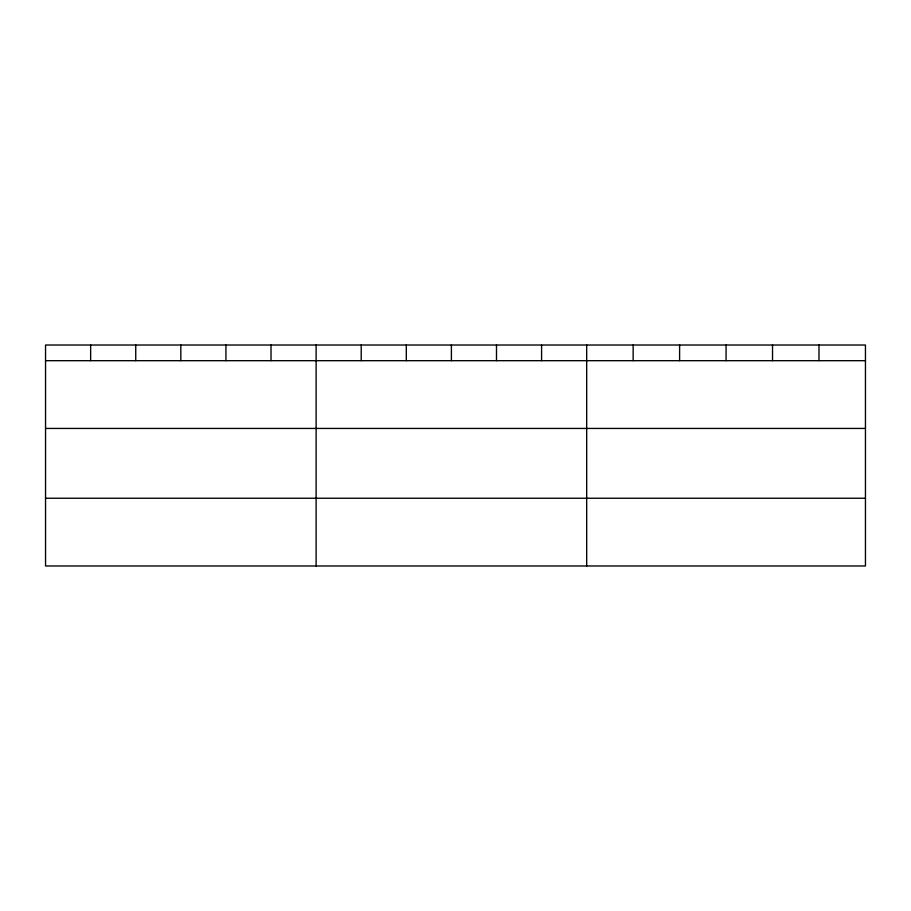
<?xml version="1.0" encoding="UTF-8"?>
<svg xmlns="http://www.w3.org/2000/svg" width="911" height="911" viewBox="0 0 911 911"><rect width="100%" height="100%" fill="white"/><g stroke="black" fill="none" stroke-linecap="round" stroke-linejoin="round"><path stroke-width="1.37" d="M865.45 428.432L865.45 345.018L45.55 345.018L45.55 565.982L865.45 565.982L865.45 428.432L45.55 428.432M45.55 360.688L865.45 360.688M45.55 498.237L865.45 498.237M818.989 345.018L818.989 360.688M772.528 345.018L772.528 360.688M726.067 345.018L726.067 360.688M679.606 345.018L679.606 360.688M633.145 345.018L633.145 360.688M586.684 345.018L586.684 565.982M541.59 345.018L541.59 360.688M496.495 345.018L496.495 360.688M451.4 345.018L451.4 360.688M406.306 345.018L406.306 360.688M361.211 345.018L361.211 360.688M316.117 345.018L316.117 565.982M271.022 345.018L271.022 360.688M225.928 345.018L225.928 360.688M180.834 345.018L180.834 360.688M135.739 345.018L135.739 360.688M90.644 345.018L90.644 360.688"/></g></svg>
